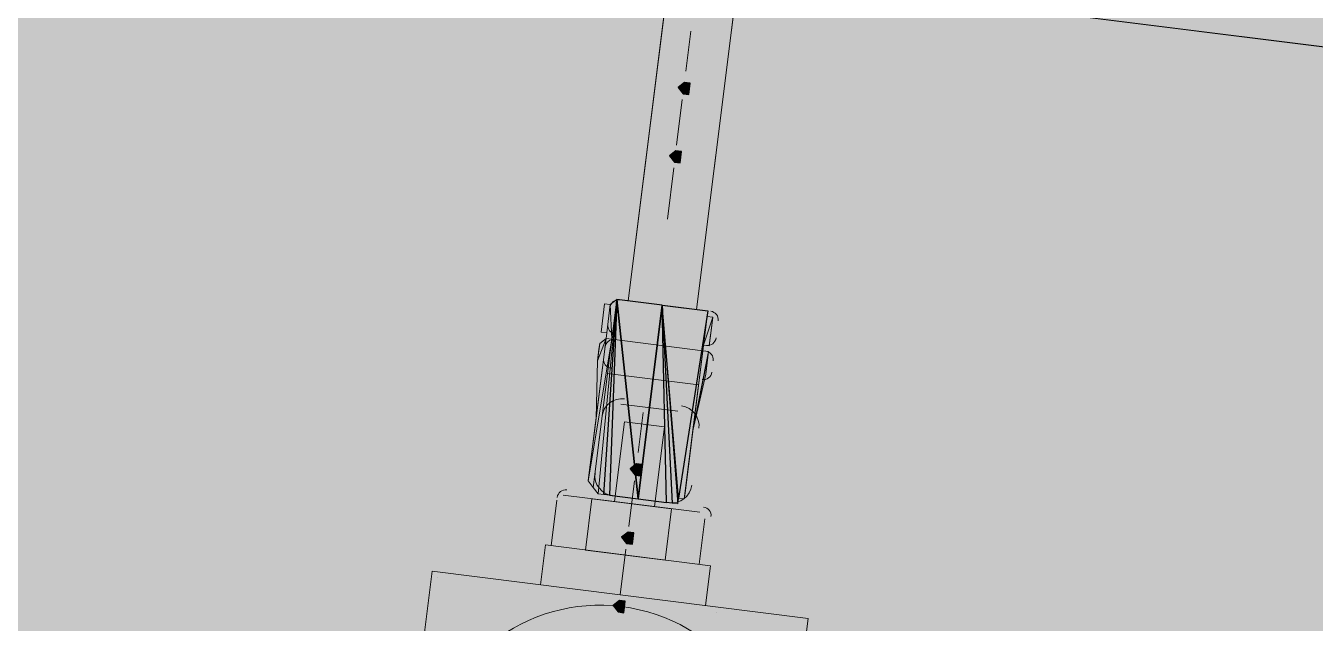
# Model space of a CAD drawing. Header units: metres. Extents: x -4 to 509425, y 7549 to 4732445.
# Drawn here: x 476012.322 to 476014.224, y 4719777.297 to 4719778.179 of the extents above; entities that cross this region are included whole.
import ezdxf

# ---------------------------------------------------------------- set-up
doc = ezdxf.new("R2010")
doc.units = ezdxf.units.M
doc.header["$LTSCALE"] = 0.01
doc.header["$MEASUREMENT"] = 0
doc.layers.get('0').update_dxf_attribs({"lineweight": 0})
doc.layers.add('_SUBESTACIÓN', color=1, linetype='Continuous')
doc.layers.add('SUBESTACION LA VID', color=253, linetype='Continuous')

# ---------------------------------------------------------------- blocks, each defined once
blk = doc.blocks.new('A$Cfff6051d')
at = {"layer": 'SUBESTACION LA VID', "transparency": 33554687}
h = blk.add_hatch(color=256, dxfattribs=at)
h.dxf.hatch_style = 2
h.paths.add_polyline_path([(476013.3012, 4719778.0857), (476013.3023, 4719778.0941), (476013.2939, 4719778.0951), (476013.2844, 4719778.0878), (476013.2918, 4719778.0783), (476013.3002, 4719778.0773)])
h = blk.add_hatch(color=256, dxfattribs=at)
h.dxf.hatch_style = 2
h.paths.add_polyline_path([(476013.2886, 4719777.9849), (476013.2896, 4719777.9933), (476013.2812, 4719777.9943), (476013.2718, 4719777.987), (476013.2791, 4719777.9775), (476013.2875, 4719777.9765)])
h = blk.add_hatch(color=256, dxfattribs=at)
h.dxf.hatch_style = 2
h.paths.add_polyline_path([(476013.2307, 4719777.5229), (476013.2317, 4719777.5313), (476013.2233, 4719777.5323), (476013.2139, 4719777.525), (476013.2212, 4719777.5155), (476013.2296, 4719777.5145)])
h = blk.add_hatch(color=256, dxfattribs=at)
h.dxf.hatch_style = 2
h.paths.add_polyline_path([(476013.218, 4719777.4221), (476013.2191, 4719777.4305), (476013.2107, 4719777.4315), (476013.2012, 4719777.4242), (476013.2086, 4719777.4147), (476013.217, 4719777.4137)])
h = blk.add_hatch(color=256, dxfattribs=at)
h.dxf.hatch_style = 2
h.paths.add_polyline_path([(476013.2054, 4719777.3212), (476013.2064, 4719777.3296), (476013.198, 4719777.3307), (476013.1886, 4719777.3234), (476013.1959, 4719777.3139), (476013.2043, 4719777.3128)])
at = {"layer": 'SUBESTACION LA VID', "lineweight": 15}
for p, q in [((476013.3919, 4719779.2176), (476013.2108, 4719777.7728)), ((476013.4927, 4719779.205), (476013.3116, 4719777.7601)), ((476019.8252, 4719777.447), (476006.8131, 4719779.0783)), ((476013.3034, 4719778.1707), (476013.296, 4719778.1119)), ((476013.2907, 4719778.0699), (476013.2823, 4719778.0027)), ((476013.2781, 4719777.9691), (476013.2686, 4719777.8935)), ((476013.194, 4719777.7749), (476013.3284, 4719777.758)), ((476013.1719, 4719777.735), (476013.1751, 4719777.7602)), ((476013.3347, 4719777.7402), (476013.3315, 4719777.715)), ((476013.1656, 4719777.6846), (476013.1677, 4719777.7014)), ((476013.1866, 4719777.7161), (476013.321, 4719777.6992)), ((476013.321, 4719777.6992), (476013.1866, 4719777.7161)), ((476013.1635, 4719777.5995), (476013.1656, 4719777.6846)), ((476013.3273, 4719777.6814), (476013.3252, 4719777.6646)), ((476013.3147, 4719777.6488), (476013.1803, 4719777.6657)), ((476013.3063, 4719777.5816), (476013.3252, 4719777.6646)), ((476013.2002, 4719777.6205), (476013.2842, 4719777.61)), ((476013.2254, 4719777.5491), (476013.2328, 4719777.6079)), ((476013.1529, 4719777.5155), (476013.1635, 4719777.5995)), ((476013.3063, 4719777.5816), (476013.2958, 4719777.4976)), ((476013.2117, 4719777.4399), (476013.2202, 4719777.5071)), ((476013.0973, 4719777.4116), (476013.1057, 4719777.4788)), ((476013.1151, 4719777.4861), (476013.1907, 4719777.4767)), ((476013.2674, 4719777.4756), (476013.1834, 4719777.4861)), ((476013.1907, 4719777.4767), (476013.2495, 4719777.4693)), ((476013.2495, 4719777.4693), (476013.3167, 4719777.4609)), ((476013.3157, 4719777.3842), (476013.3241, 4719777.4514)), ((476013.0815, 4719777.3538), (476013.0889, 4719777.4127)), ((476013.0889, 4719777.4127), (476013.3325, 4719777.3821)), ((476013.1991, 4719777.3391), (476013.2075, 4719777.4063)), ((476013.3251, 4719777.3233), (476013.3325, 4719777.3821)), ((476012.9292, 4719777.3644), (476012.9292, 4719777.3644)), ((476013.0636, 4719777.3476), (476013.0636, 4719777.3476)), ((476013.198, 4719777.3307), (476013.198, 4719777.3307)), ((476013.3408, 4719777.3128), (476013.3408, 4719777.3128))]:
    blk.add_line(p, q, dxfattribs=at)
at = {"layer": 'SUBESTACION LA VID', "lineweight": 0}
for p, q in [((476013.1709, 4719777.7266), (476013.1751, 4719777.7602)), ((476013.1719, 4719777.735), (476013.1751, 4719777.7602)), ((476013.1782, 4719777.7171), (476013.1845, 4719777.7675)), ((476013.2852, 4719777.4819), (476013.3284, 4719777.758)), ((476013.3221, 4719777.7076), (476013.3358, 4719777.7486)), ((476013.3305, 4719777.7066), (476013.3347, 4719777.7402)), ((476013.1656, 4719777.6846), (476013.1782, 4719777.7171)), ((476013.1656, 4719777.6846), (476013.1782, 4719777.7171)), ((476013.1656, 4719777.6846), (476013.1688, 4719777.7098)), ((476013.1656, 4719777.6846), (476013.1688, 4719777.7098)), ((476013.1656, 4719777.6846), (476013.1688, 4719777.7098)), ((476013.3063, 4719777.5816), (476013.321, 4719777.6992)), ((476013.3063, 4719777.5816), (476013.3294, 4719777.6982)), ((476013.3063, 4719777.5816), (476013.3294, 4719777.6982)), ((476013.3063, 4719777.5816), (476013.3284, 4719777.6898)), ((476013.3063, 4719777.5816), (476013.3284, 4719777.6898))]:
    blk.add_line(p, q, dxfattribs=at)
at = {"layer": 'SUBESTACION LA VID', "lineweight": 15}
for points in [[(476019.674, 4719777.4659), (476017.2967, 4719777.764), (476017.2904, 4719777.7135), (476017.2652, 4719777.7167), (476017.2715, 4719777.7671), (476013.3233, 4719778.2621), (476013.317, 4719778.2117), (476013.3002, 4719778.2138), (476013.3065, 4719778.2642), (476009.3584, 4719778.7592), (476009.3521, 4719778.7088), (476009.3269, 4719778.7119), (476009.3332, 4719778.7623), (476006.9559, 4719779.0604)], [(476013.3919, 4719779.2176), (476013.4927, 4719779.205), (476013.3116, 4719777.7601), (476013.2108, 4719777.7728), (476013.3919, 4719779.2176)], [(476013.1529, 4719777.5155), (476013.1519, 4719777.5071), (476013.1592, 4719777.4977), (476013.1666, 4719777.4882), (476013.175, 4719777.4872), (476013.1834, 4719777.4861), (476013.2254, 4719777.4809), (476013.2612, 4719777.7665), (476013.194, 4719777.7749), (476013.1845, 4719777.7675), (476013.1761, 4719777.7686), (476013.1751, 4719777.7602), (476013.1719, 4719777.735), (476013.1709, 4719777.7266), (476013.1793, 4719777.7255), (476013.1782, 4719777.7171), (476013.1866, 4719777.7161), (476013.1782, 4719777.7171), (476013.1688, 4719777.7098), (476013.1677, 4719777.7014), (476013.1656, 4719777.6846), (476013.1635, 4719777.5995), (476013.1529, 4719777.5155)], [(476013.2958, 4719777.4976), (476013.2947, 4719777.4892), (476013.2936, 4719777.4808), (476013.2852, 4719777.4819), (476013.2842, 4719777.4735), (476013.2758, 4719777.4745), (476013.2674, 4719777.4756), (476013.2254, 4719777.4809), (476013.2612, 4719777.7665), (476013.3284, 4719777.758), (476013.3273, 4719777.7496), (476013.3358, 4719777.7486), (476013.3347, 4719777.7402), (476013.3315, 4719777.715), (476013.3305, 4719777.7066), (476013.3221, 4719777.7076), (476013.321, 4719777.6992), (476013.3294, 4719777.6982), (476013.3284, 4719777.6898), (476013.3273, 4719777.6814), (476013.3252, 4719777.6646), (476013.3063, 4719777.5816), (476013.2958, 4719777.4976)], [(476013.1907, 4719777.4767), (476013.2055, 4719777.5943), (476013.2643, 4719777.5869), (476013.2495, 4719777.4693)], [(476013.1571, 4719777.4809), (476013.1477, 4719777.4053), (476013.2653, 4719777.3905), (476013.2747, 4719777.4661), (476013.1571, 4719777.4809)], [(476013.4763, 4719777.3043), (476013.4068, 4719776.7499), (476012.8524, 4719776.8194), (476012.9219, 4719777.3739), (476013.4763, 4719777.3043)]]:
    blk.add_lwpolyline(points, dxfattribs=at)
at = {"layer": 'SUBESTACION LA VID', "lineweight": 0}
for points in [[(476006.9559, 4719779.0604), (476017.2967, 4719777.764), (476009.3332, 4719778.7623)], [(476017.2967, 4719777.764), (476013.3233, 4719778.2621), (476009.3332, 4719778.7623), (476013.3065, 4719778.2642)], [(476013.194, 4719777.7749), (476013.1592, 4719777.4977), (476013.1866, 4719777.7161)], [(476013.1666, 4719777.4882), (476013.194, 4719777.7749), (476013.1666, 4719777.4882)], [(476013.1845, 4719777.7675), (476013.1782, 4719777.7171), (476013.1519, 4719777.5071), (476013.1635, 4719777.5995)], [(476013.1519, 4719777.5071), (476013.1866, 4719777.7161), (476013.1845, 4719777.7675)], [(476013.1709, 4719777.7266), (476013.1761, 4719777.7686), (476013.1709, 4719777.7266)], [(476013.1719, 4719777.735), (476013.1751, 4719777.7602), (476013.1719, 4719777.735)], [(476013.1719, 4719777.735), (476013.1751, 4719777.7602), (476013.1719, 4719777.735)], [(476013.1793, 4719777.7255), (476013.1845, 4719777.7675), (476013.1793, 4719777.7255)], [(476013.1793, 4719777.7255), (476013.1845, 4719777.7675), (476013.1793, 4719777.7255)], [(476013.1793, 4719777.7255), (476013.1845, 4719777.7675), (476013.1793, 4719777.7255), (476013.1845, 4719777.7675)], [(476013.1845, 4719777.7675), (476013.1866, 4719777.7161), (476013.1929, 4719777.7665)], [(476013.2758, 4719777.4745), (476013.2612, 4719777.7665), (476013.2842, 4719777.4735)], [(476013.2936, 4719777.4808), (476013.321, 4719777.6992), (476013.3284, 4719777.758)], [(476013.2936, 4719777.4808), (476013.321, 4719777.6992), (476013.3273, 4719777.7496)], [(476013.2936, 4719777.4808), (476013.321, 4719777.6992), (476013.3273, 4719777.7496)], [(476013.321, 4719777.6992), (476013.3273, 4719777.7496), (476013.321, 4719777.6992)], [(476013.3305, 4719777.7066), (476013.3358, 4719777.7486), (476013.3305, 4719777.7066)], [(476013.3305, 4719777.7066), (476013.3358, 4719777.7486), (476013.3305, 4719777.7066)], [(476013.3305, 4719777.7066), (476013.3358, 4719777.7486), (476013.3305, 4719777.7066)], [(476013.3305, 4719777.7066), (476013.3358, 4719777.7486), (476013.3305, 4719777.7066), (476013.3347, 4719777.7402)], [(476013.3315, 4719777.715), (476013.3347, 4719777.7402), (476013.3315, 4719777.715)], [(476013.3315, 4719777.715), (476013.3347, 4719777.7402), (476013.3315, 4719777.715)], [(476013.1635, 4719777.5995), (476013.1782, 4719777.7171), (476013.1635, 4719777.5995)], [(476013.1592, 4719777.4977), (476013.1866, 4719777.7161), (476013.1592, 4719777.4977)], [(476013.1656, 4719777.6846), (476013.1688, 4719777.7098), (476013.1656, 4719777.6846)], [(476013.1656, 4719777.6846), (476013.1688, 4719777.7098), (476013.1656, 4719777.6846)], [(476013.2947, 4719777.4892), (476013.321, 4719777.6992), (476013.2947, 4719777.4892), (476013.3063, 4719777.5816)], [(476013.3063, 4719777.5816), (476013.3284, 4719777.6898), (476013.3252, 4719777.6646)], [(476013.3252, 4719777.6646), (476013.3284, 4719777.6898), (476013.3252, 4719777.6646)], [(476013.3284, 4719777.6898), (476013.3252, 4719777.6646), (476013.3273, 4719777.6814)]]:
    blk.add_lwpolyline(points, dxfattribs=at)
at = {"layer": 'SUBESTACION LA VID'}
for points in [[(476013.3012, 4719778.0857), (476013.3023, 4719778.0941), (476013.2939, 4719778.0951), (476013.2844, 4719778.0878), (476013.2918, 4719778.0783), (476013.3002, 4719778.0773)], [(476013.2886, 4719777.9849), (476013.2896, 4719777.9933), (476013.2812, 4719777.9943), (476013.2718, 4719777.987), (476013.2791, 4719777.9775), (476013.2875, 4719777.9765)], [(476013.2612, 4719777.7665), (476013.194, 4719777.7749), (476013.2254, 4719777.4809)], [(476013.3284, 4719777.758), (476013.2852, 4719777.4819), (476013.2612, 4719777.7665)], [(476013.2307, 4719777.5229), (476013.2317, 4719777.5313), (476013.2233, 4719777.5323), (476013.2139, 4719777.525), (476013.2212, 4719777.5155), (476013.2296, 4719777.5145)], [(476013.218, 4719777.4221), (476013.2191, 4719777.4305), (476013.2107, 4719777.4315), (476013.2012, 4719777.4242), (476013.2086, 4719777.4147), (476013.217, 4719777.4137)], [(476013.2054, 4719777.3212), (476013.2064, 4719777.3296), (476013.198, 4719777.3307), (476013.1886, 4719777.3234), (476013.1959, 4719777.3139), (476013.2043, 4719777.3128)]]:
    blk.add_lwpolyline(points, close=True, dxfattribs=at)
at = {"layer": 'SUBESTACION LA VID', "lineweight": 0}
for points in [[(476013.3012, 4719778.0857), (476013.3023, 4719778.0941), (476013.2939, 4719778.0951), (476013.2844, 4719778.0878), (476013.2918, 4719778.0783), (476013.3002, 4719778.0773)], [(476013.2886, 4719777.9849), (476013.2896, 4719777.9933), (476013.2812, 4719777.9943), (476013.2718, 4719777.987), (476013.2791, 4719777.9775), (476013.2875, 4719777.9765)], [(476013.2612, 4719777.7665), (476013.194, 4719777.7749), (476013.2254, 4719777.4809)], [(476013.3284, 4719777.758), (476013.2852, 4719777.4819), (476013.2612, 4719777.7665)], [(476013.2307, 4719777.5229), (476013.2317, 4719777.5313), (476013.2233, 4719777.5323), (476013.2139, 4719777.525), (476013.2212, 4719777.5155), (476013.2296, 4719777.5145)], [(476013.218, 4719777.4221), (476013.2191, 4719777.4305), (476013.2107, 4719777.4315), (476013.2012, 4719777.4242), (476013.2086, 4719777.4147), (476013.217, 4719777.4137)], [(476013.2054, 4719777.3212), (476013.2064, 4719777.3296), (476013.198, 4719777.3307), (476013.1886, 4719777.3234), (476013.1959, 4719777.3139), (476013.2043, 4719777.3128)]]:
    blk.add_lwpolyline(points, close=True, dxfattribs=at)
at = {"layer": 'SUBESTACION LA VID'}
for points in [[(476013.1834, 4719777.4861), (476013.1834, 4719777.4861), (476013.194, 4719777.7749), (476013.194, 4719777.7749), (476013.194, 4719777.7749), (476013.175, 4719777.4872), (476013.175, 4719777.4872), (476013.175, 4719777.4872), (476013.1834, 4719777.4861), (476013.1834, 4719777.4861)], [(476013.2254, 4719777.4809), (476013.2254, 4719777.4809), (476013.1834, 4719777.4861), (476013.1834, 4719777.4861), (476013.1834, 4719777.4861), (476013.194, 4719777.7749), (476013.194, 4719777.7749), (476013.194, 4719777.7749), (476013.2254, 4719777.4809), (476013.2254, 4719777.4809)], [(476013.2254, 4719777.4809), (476013.2254, 4719777.4809), (476013.2612, 4719777.7665), (476013.2612, 4719777.7665), (476013.2612, 4719777.7665), (476013.2674, 4719777.4756), (476013.2674, 4719777.4756), (476013.2674, 4719777.4756), (476013.2254, 4719777.4809), (476013.2254, 4719777.4809)], [(476013.2612, 4719777.7665), (476013.2612, 4719777.7665), (476013.2674, 4719777.4756), (476013.2674, 4719777.4756), (476013.2674, 4719777.4756), (476013.2758, 4719777.4745), (476013.2758, 4719777.4745), (476013.2758, 4719777.4745), (476013.2612, 4719777.7665), (476013.2612, 4719777.7665)]]:
    blk.add_open_spline(points, degree=3, knots=[0, 0, 0, 0, 1, 1, 1, 2, 2, 2, 3, 3, 3, 3], dxfattribs=at)
at = {"layer": 'SUBESTACION LA VID', "lineweight": 0}
for points in [[(476013.1834, 4719777.4861), (476013.1834, 4719777.4861), (476013.194, 4719777.7749), (476013.194, 4719777.7749), (476013.194, 4719777.7749), (476013.175, 4719777.4872), (476013.175, 4719777.4872), (476013.175, 4719777.4872), (476013.1834, 4719777.4861), (476013.1834, 4719777.4861)], [(476013.2254, 4719777.4809), (476013.2254, 4719777.4809), (476013.1834, 4719777.4861), (476013.1834, 4719777.4861), (476013.1834, 4719777.4861), (476013.194, 4719777.7749), (476013.194, 4719777.7749), (476013.194, 4719777.7749), (476013.2254, 4719777.4809), (476013.2254, 4719777.4809)], [(476013.2254, 4719777.4809), (476013.2254, 4719777.4809), (476013.2612, 4719777.7665), (476013.2612, 4719777.7665), (476013.2612, 4719777.7665), (476013.2674, 4719777.4756), (476013.2674, 4719777.4756), (476013.2674, 4719777.4756), (476013.2254, 4719777.4809), (476013.2254, 4719777.4809)], [(476013.2612, 4719777.7665), (476013.2612, 4719777.7665), (476013.2674, 4719777.4756), (476013.2674, 4719777.4756), (476013.2674, 4719777.4756), (476013.2758, 4719777.4745), (476013.2758, 4719777.4745), (476013.2758, 4719777.4745), (476013.2612, 4719777.7665), (476013.2612, 4719777.7665)]]:
    blk.add_open_spline(points, degree=3, knots=[0, 0, 0, 0, 1, 1, 1, 2, 2, 2, 3, 3, 3, 3], dxfattribs=at)
at = {"layer": 'SUBESTACION LA VID', "lineweight": 15}
for points in [[(476013.1982, 4719777.7744), (476013.1912, 4719777.7752), (476013.1849, 4719777.7703), (476013.184, 4719777.7633)], [(476013.3436, 4719777.7433), (476013.3445, 4719777.7503), (476013.3396, 4719777.7566), (476013.3326, 4719777.7575)], [(476013.1809, 4719777.7381), (476013.18, 4719777.7312), (476013.1849, 4719777.7248), (476013.1919, 4719777.724)], [(476013.1908, 4719777.7156), (476013.1839, 4719777.7164), (476013.1775, 4719777.7115), (476013.1766, 4719777.7045)], [(476013.3263, 4719777.7071), (476013.3332, 4719777.7062), (476013.3396, 4719777.7112), (476013.3405, 4719777.7181)], [(476013.3363, 4719777.6845), (476013.3371, 4719777.6915), (476013.3322, 4719777.6978), (476013.3252, 4719777.6987)], [(476013.1745, 4719777.6877), (476013.1737, 4719777.6808), (476013.1786, 4719777.6744), (476013.1856, 4719777.6736)], [(476013.32, 4719777.6567), (476013.3269, 4719777.6558), (476013.3333, 4719777.6608), (476013.3341, 4719777.6677)], [(476013.2055, 4719777.6284), (476013.1893, 4719777.6304), (476013.1744, 4719777.6189), (476013.1724, 4719777.6027)], [(476013.3152, 4719777.5848), (476013.3172, 4719777.601), (476013.3057, 4719777.6158), (476013.2895, 4719777.6179)], [(476013.1619, 4719777.5187), (476013.1598, 4719777.5024), (476013.1714, 4719777.4876), (476013.1876, 4719777.4856)], [(476013.1204, 4719777.494), (476013.1134, 4719777.4949), (476013.1071, 4719777.49), (476013.1062, 4719777.483)], [(476013.2716, 4719777.4751), (476013.2878, 4719777.473), (476013.3026, 4719777.4845), (476013.3047, 4719777.5008)], [(476013.333, 4719777.4546), (476013.3339, 4719777.4615), (476013.329, 4719777.4679), (476013.322, 4719777.4687)]]:
    blk.add_open_spline(points, degree=3, dxfattribs=at)
blk.add_open_spline([(476013.2012, 4719777.3218), (476013.0597, 4719777.3395), (476012.9306, 4719777.2392), (476012.9128, 4719777.0977), (476012.8951, 4719776.9562), (476012.9954, 4719776.8271), (476013.1369, 4719776.8094), (476013.2784, 4719776.7916), (476013.4075, 4719776.8919), (476013.4253, 4719777.0335), (476013.443, 4719777.1749), (476013.3427, 4719777.304), (476013.2012, 4719777.3218)], degree=3, knots=[0, 0, 0, 0, 1, 1, 1, 2, 2, 2, 3, 3, 3, 4, 4, 4, 4], dxfattribs=at)

msp = doc.modelspace()

# ---------------------------------------------------------------- hatches: boundary and pattern name
at = {"layer": '_SUBESTACIÓN', "transparency": 33554559}
h = msp.add_hatch(color=1, dxfattribs=at)
h.dxf.hatch_style = 1
h.paths.add_polyline_path([(475968.6399, 4719805.825), (476089.9386, 4719790.615), (476078.1686, 4719696.74), (475956.8686, 4719711.9502)])

# ---------------------------------------------------------------- block references
at = {"linetype": 'Continuous'}
msp.add_blockref('A$Cfff6051d', (0, 0), dxfattribs=at)

doc.saveas('drawing.dxf')
